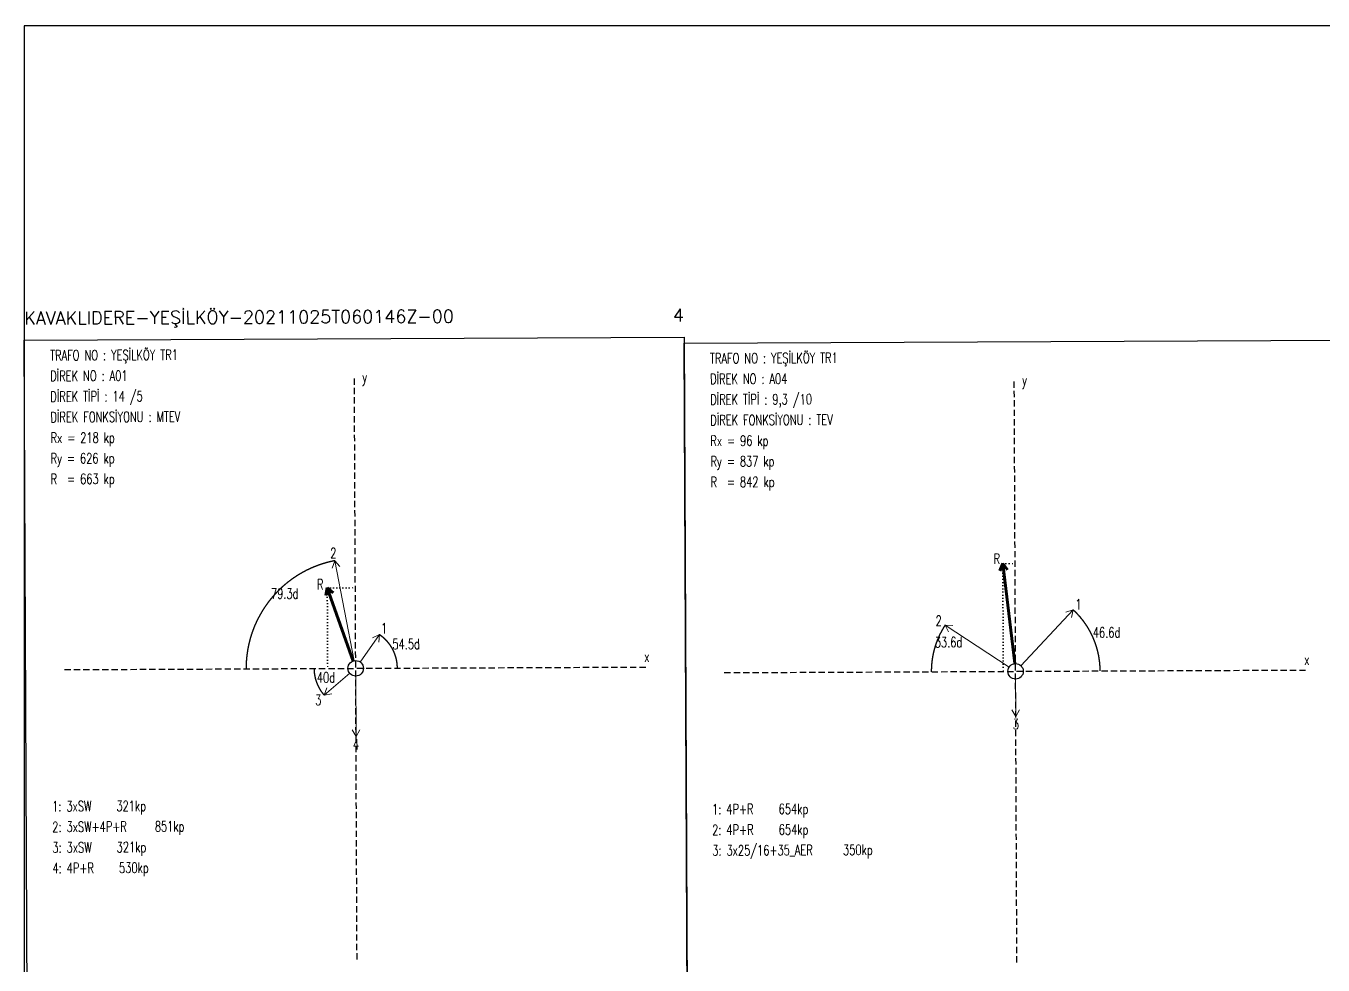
# Model space of a CAD drawing. Header units: millimetres. Extents: x 140 to 2450, y -142 to 155.
# Drawn here: x 980.1 to 1186.5, y 5 to 154.5 of the extents above; entities that cross this region are included whole.
import ezdxf
from ezdxf.enums import TextEntityAlignment as Align

# ---------------------------------------------------------------- set-up
doc = ezdxf.new("R2010")
doc.units = ezdxf.units.MM
doc.linetypes.add('ACAD_ISO07W100', pattern=[0.2, 0, -0.2])
doc.linetypes.add('DASHDOT', pattern=[0.75, 0.5, -0.25])
doc.styles.get("Standard").update_dxf_attribs({"font": 'RomanS'})

msp = doc.modelspace()

# ---------------------------------------------------------------- linework, layer by layer
at = {"linetype": 'DASHDOT', "ltscale": 2}
for p, q in [((1032.75, 5.904), (1032.328, 98.598)), ((1137.752, 5.426), (1137.33, 98.12)), ((986.192, 52.04), (1078.886, 52.462)), ((1091.195, 51.562), (1183.888, 51.984))]:
    msp.add_line(p, q, dxfattribs=at)
at = {"lineweight": 15}
for p, q in [((1029.213, 69.378), (1028.812, 68.215)), ((1032.304, 53.459), (1029.213, 69.378)), ((1029.213, 69.378), (1030.02, 68.449)), ((1138.383, 52.671), (1146.713, 61.559)), ((1146.713, 61.559), (1145.535, 61.202)), ((1146.713, 61.559), (1146.433, 60.361)), ((1136.513, 52.449), (1126.333, 59.138)), ((1126.333, 59.138), (1127.561, 59.067)), ((1126.333, 59.138), (1126.885, 58.039)), ((1033.25, 53.256), (1036.341, 57.625)), ((1036.341, 57.625), (1035.223, 57.111)), ((1036.341, 57.625), (1036.228, 56.4)), ((1031.6, 51.456), (1027.514, 47.998)), ((1032.545, 51.021), (1032.589, 41.388)), ((1137.547, 50.543), (1137.574, 44.596)), ((1027.514, 47.998), (1027.93, 49.156)), ((1027.514, 47.998), (1028.725, 48.217)), ((1137.574, 44.596), (1136.954, 45.658)), ((1137.574, 44.596), (1138.184, 45.664)), ((1032.589, 41.388), (1031.968, 42.45)), ((1032.589, 41.388), (1033.199, 42.456))]:
    msp.add_line(p, q, dxfattribs=at)
at = {"lineweight": 70}
for p, q in [((1135.505, 68.92), (1135.019, 67.789)), ((1137.396, 52.995), (1135.505, 68.92)), ((1135.505, 68.92), (1136.241, 67.934)), ((1028.013, 65.072), (1027.788, 63.863)), ((1032.13, 53.411), (1028.013, 65.072)), ((1028.013, 65.072), (1028.948, 64.272))]:
    msp.add_line(p, q, dxfattribs=at)
at = {"linetype": 'ACAD_ISO07W100', "ltscale": 2}
for p, q in [((1135.505, 68.92), (1137.463, 68.929)), ((1135.505, 68.92), (1135.583, 51.764)), ((1028.013, 65.072), (1032.481, 65.093)), ((1028.013, 65.072), (1028.072, 52.231))]:
    msp.add_line(p, q, dxfattribs=at)
msp.add_lwpolyline([(979.801, 154.511), (979.801, -142.489), (1189.801, -142.489), (1189.801, 154.511), (979.801, 154.511)])
at = {"flags": 128}
for points in [[(980.279, -0.487), (979.801, 104.511), (1084.799, 104.989), (1085.277, -0.009), (980.279, -0.487)], [(1085.281, -0.965), (1084.803, 104.033), (1189.801, 104.511), (1190.279, -0.487), (1085.281, -0.965)]]:
    msp.add_lwpolyline(points, close=True, dxfattribs=at)
at = {"color": 1, "flags": 128}
for points in [[(1029.213, 69.378), (1029.213, 69.378), (1029.183, 69.372), (1029.153, 69.366), (1029.123, 69.36), (1029.094, 69.354), (1029.064, 69.348), (1029.034, 69.342), (1029.004, 69.336), (1028.974, 69.33), (1028.944, 69.324), (1028.915, 69.317), (1028.885, 69.311), (1028.855, 69.304), (1028.825, 69.298), (1028.796, 69.291), (1028.766, 69.285), (1028.736, 69.278), (1028.706, 69.272), (1028.677, 69.265), (1028.647, 69.258), (1028.617, 69.251), (1028.588, 69.244), (1028.558, 69.238), (1028.528, 69.231), (1028.499, 69.224), (1028.469, 69.216), (1028.44, 69.209), (1028.41, 69.202), (1028.38, 69.195), (1028.351, 69.188), (1028.321, 69.18), (1028.292, 69.173), (1028.262, 69.165), (1028.233, 69.158), (1028.203, 69.15), (1028.174, 69.143), (1028.144, 69.135), (1028.115, 69.128), (1028.085, 69.12), (1028.056, 69.112), (1028.026, 69.104), (1027.997, 69.096), (1027.968, 69.088), (1027.938, 69.08), (1027.909, 69.072), (1027.88, 69.064), (1027.85, 69.056), (1027.821, 69.048), (1027.792, 69.039), (1027.762, 69.031), (1027.733, 69.023), (1027.704, 69.014), (1027.675, 69.006), (1027.645, 68.997), (1027.616, 68.989), (1027.587, 68.98), (1027.558, 68.972), (1027.528, 68.963), (1027.499, 68.954), (1027.47, 68.945), (1027.441, 68.936), (1027.412, 68.927), (1027.383, 68.918), (1027.354, 68.909), (1027.325, 68.9), (1027.296, 68.891), (1027.267, 68.882), (1027.238, 68.873), (1027.209, 68.864), (1027.18, 68.854), (1027.151, 68.845), (1027.122, 68.835), (1027.093, 68.826), (1027.064, 68.816), (1027.035, 68.807), (1027.006, 68.797), (1026.977, 68.788), (1026.948, 68.778), (1026.919, 68.768), (1026.891, 68.758), (1026.862, 68.748), (1026.833, 68.738), (1026.804, 68.728), (1026.776, 68.718), (1026.747, 68.708), (1026.718, 68.698), (1026.689, 68.688), (1026.661, 68.678), (1026.632, 68.667), (1026.603, 68.657), (1026.575, 68.647), (1026.546, 68.636), (1026.518, 68.626), (1026.489, 68.615), (1026.46, 68.605), (1026.432, 68.594), (1026.403, 68.583), (1026.375, 68.573), (1026.346, 68.562), (1026.318, 68.551), (1026.29, 68.54), (1026.261, 68.529), (1026.233, 68.518), (1026.204, 68.507), (1026.176, 68.496), (1026.148, 68.485), (1026.119, 68.474), (1026.091, 68.463), (1026.063, 68.451), (1026.034, 68.44), (1026.006, 68.429), (1025.978, 68.417), (1025.95, 68.406), (1025.922, 68.394), (1025.893, 68.383), (1025.865, 68.371), (1025.837, 68.359), (1025.809, 68.348), (1025.781, 68.336), (1025.753, 68.324), (1025.725, 68.312), (1025.697, 68.3), (1025.669, 68.288), (1025.641, 68.276), (1025.613, 68.264), (1025.585, 68.252), (1025.557, 68.24), (1025.529, 68.228), (1025.501, 68.215), (1025.473, 68.203), (1025.446, 68.191), (1025.418, 68.178), (1025.39, 68.166), (1025.362, 68.153), (1025.335, 68.141), (1025.307, 68.128), (1025.279, 68.116), (1025.251, 68.103), (1025.224, 68.09), (1025.196, 68.077), (1025.169, 68.064), (1025.141, 68.052), (1025.113, 68.039), (1025.086, 68.026), (1025.058, 68.013), (1025.031, 68), (1025.003, 67.986), (1024.976, 67.973), (1024.948, 67.96), (1024.921, 67.947), (1024.894, 67.933), (1024.866, 67.92), (1024.839, 67.907), (1024.812, 67.893), (1024.784, 67.88), (1024.757, 67.866), (1024.73, 67.853), (1024.703, 67.839), (1024.675, 67.825), (1024.648, 67.811), (1024.621, 67.798), (1024.594, 67.784), (1024.567, 67.77), (1024.54, 67.756), (1024.513, 67.742), (1024.486, 67.728), (1024.459, 67.714), (1024.432, 67.7), (1024.405, 67.686), (1024.378, 67.671), (1024.351, 67.657), (1024.324, 67.643), (1024.297, 67.628), (1024.27, 67.614), (1024.244, 67.6), (1024.217, 67.585), (1024.19, 67.57), (1024.163, 67.556), (1024.137, 67.541), (1024.11, 67.527), (1024.083, 67.512), (1024.057, 67.497), (1024.03, 67.482), (1024.004, 67.467), (1023.977, 67.452), (1023.951, 67.437), (1023.924, 67.422), (1023.898, 67.407), (1023.871, 67.392), (1023.845, 67.377), (1023.818, 67.362), (1023.792, 67.347), (1023.766, 67.331), (1023.739, 67.316), (1023.713, 67.301), (1023.687, 67.285), (1023.661, 67.27), (1023.634, 67.254), (1023.608, 67.239), (1023.582, 67.223), (1023.556, 67.207), (1023.53, 67.192), (1023.504, 67.176), (1023.478, 67.16), (1023.452, 67.144), (1023.426, 67.128), (1023.4, 67.113), (1023.374, 67.097), (1023.348, 67.081), (1023.322, 67.064), (1023.296, 67.048), (1023.271, 67.032), (1023.245, 67.016), (1023.219, 67), (1023.193, 66.983), (1023.168, 66.967), (1023.142, 66.951), (1023.116, 66.934), (1023.091, 66.918), (1023.065, 66.901), (1023.039, 66.885), (1023.014, 66.868), (1022.988, 66.852), (1022.963, 66.835), (1022.938, 66.818), (1022.912, 66.801), (1022.887, 66.785), (1022.861, 66.768), (1022.836, 66.751), (1022.811, 66.734), (1022.786, 66.717), (1022.76, 66.7), (1022.735, 66.683), (1022.71, 66.666), (1022.685, 66.648), (1022.66, 66.631), (1022.635, 66.614), (1022.61, 66.597), (1022.585, 66.579), (1022.56, 66.562), (1022.535, 66.544), (1022.51, 66.527), (1022.485, 66.509), (1022.46, 66.492), (1022.435, 66.474), (1022.41, 66.457), (1022.385, 66.439), (1022.361, 66.421), (1022.336, 66.403), (1022.311, 66.385), (1022.287, 66.368), (1022.262, 66.35), (1022.237, 66.332), (1022.213, 66.314), (1022.188, 66.296), (1022.164, 66.278), (1022.139, 66.259), (1022.115, 66.241), (1022.091, 66.223), (1022.066, 66.205), (1022.042, 66.187), (1022.018, 66.168), (1021.993, 66.15), (1021.969, 66.131), (1021.945, 66.113), (1021.921, 66.094), (1021.896, 66.076), (1021.872, 66.057), (1021.848, 66.039), (1021.824, 66.02), (1021.8, 66.001), (1021.776, 65.982), (1021.752, 65.964), (1021.728, 65.945), (1021.704, 65.926), (1021.681, 65.907), (1021.657, 65.888), (1021.633, 65.869), (1021.609, 65.85), (1021.586, 65.831), (1021.562, 65.812), (1021.538, 65.793), (1021.515, 65.773), (1021.491, 65.754), (1021.467, 65.735), (1021.444, 65.715), (1021.42, 65.696), (1021.397, 65.677), (1021.374, 65.657), (1021.35, 65.638), (1021.327, 65.618), (1021.304, 65.598), (1021.28, 65.579), (1021.257, 65.559), (1021.234, 65.539), (1021.211, 65.52), (1021.188, 65.5), (1021.164, 65.48), (1021.141, 65.46), (1021.118, 65.44), (1021.095, 65.42), (1021.072, 65.4), (1021.049, 65.38), (1021.027, 65.36), (1021.004, 65.34), (1020.981, 65.32), (1020.958, 65.3), (1020.935, 65.28), (1020.913, 65.259), (1020.89, 65.239), (1020.867, 65.219), (1020.845, 65.198), (1020.822, 65.178), (1020.799, 65.157), (1020.777, 65.137), (1020.755, 65.116), (1020.732, 65.096), (1020.71, 65.075), (1020.687, 65.054), (1020.665, 65.034), (1020.643, 65.013), (1020.62, 64.992), (1020.598, 64.971), (1020.576, 64.95), (1020.554, 64.93), (1020.532, 64.909), (1020.51, 64.888), (1020.488, 64.867), (1020.466, 64.846), (1020.444, 64.824), (1020.422, 64.803), (1020.4, 64.782), (1020.378, 64.761), (1020.356, 64.74), (1020.334, 64.718), (1020.313, 64.697), (1020.291, 64.676), (1020.269, 64.654), (1020.248, 64.633), (1020.226, 64.611), (1020.205, 64.59), (1020.183, 64.568), (1020.162, 64.547), (1020.14, 64.525), (1020.119, 64.504), (1020.097, 64.482), (1020.076, 64.46), (1020.055, 64.438), (1020.033, 64.417), (1020.012, 64.395), (1019.991, 64.373), (1019.97, 64.351), (1019.949, 64.329), (1019.928, 64.307), (1019.907, 64.285), (1019.886, 64.263), (1019.865, 64.241), (1019.844, 64.219), (1019.823, 64.196), (1019.802, 64.174), (1019.781, 64.152), (1019.761, 64.13), (1019.74, 64.107), (1019.719, 64.085), (1019.699, 64.063), (1019.678, 64.04), (1019.658, 64.018), (1019.637, 63.995), (1019.617, 63.973), (1019.596, 63.95), (1019.576, 63.928), (1019.555, 63.905), (1019.535, 63.882), (1019.515, 63.859), (1019.495, 63.837), (1019.474, 63.814), (1019.454, 63.791), (1019.434, 63.768), (1019.414, 63.745), (1019.394, 63.722), (1019.374, 63.7), (1019.354, 63.677), (1019.334, 63.653), (1019.314, 63.63), (1019.294, 63.607), (1019.274, 63.584), (1019.255, 63.561), (1019.235, 63.538), (1019.215, 63.515), (1019.196, 63.491), (1019.176, 63.468), (1019.157, 63.445), (1019.137, 63.421), (1019.118, 63.398), (1019.098, 63.374), (1019.079, 63.351), (1019.059, 63.327), (1019.04, 63.304), (1019.021, 63.28), (1019.002, 63.257), (1018.982, 63.233), (1018.963, 63.209), (1018.944, 63.186), (1018.925, 63.162), (1018.906, 63.138), (1018.887, 63.114), (1018.868, 63.091), (1018.849, 63.067), (1018.83, 63.043), (1018.812, 63.019), (1018.793, 62.995), (1018.774, 62.971), (1018.755, 62.947), (1018.737, 62.923), (1018.718, 62.899), (1018.7, 62.874), (1018.681, 62.85), (1018.663, 62.826), (1018.644, 62.802), (1018.626, 62.778), (1018.607, 62.753), (1018.589, 62.729), (1018.571, 62.705), (1018.553, 62.68), (1018.534, 62.656), (1018.516, 62.631), (1018.498, 62.607), (1018.48, 62.582), (1018.462, 62.558), (1018.444, 62.533), (1018.426, 62.509), (1018.408, 62.484), (1018.39, 62.459), (1018.373, 62.434), (1018.355, 62.41), (1018.337, 62.385), (1018.32, 62.36), (1018.302, 62.335), (1018.284, 62.31), (1018.267, 62.286), (1018.249, 62.261), (1018.232, 62.236), (1018.214, 62.211), (1018.197, 62.186), (1018.18, 62.161), (1018.163, 62.136), (1018.145, 62.11), (1018.128, 62.085), (1018.111, 62.06), (1018.094, 62.035), (1018.077, 62.01), (1018.06, 61.984), (1018.043, 61.959), (1018.026, 61.934), (1018.009, 61.909), (1017.992, 61.883), (1017.975, 61.858), (1017.959, 61.832), (1017.942, 61.807), (1017.925, 61.781), (1017.909, 61.756), (1017.892, 61.73), (1017.876, 61.705), (1017.859, 61.679), (1017.843, 61.653), (1017.826, 61.628), (1017.81, 61.602), (1017.794, 61.576), (1017.777, 61.551), (1017.761, 61.525), (1017.745, 61.499), (1017.729, 61.473), (1017.713, 61.447), (1017.697, 61.421), (1017.681, 61.396), (1017.665, 61.37), (1017.649, 61.344), (1017.633, 61.318), (1017.617, 61.292), (1017.602, 61.266), (1017.586, 61.239), (1017.57, 61.213), (1017.555, 61.187), (1017.539, 61.161), (1017.524, 61.135), (1017.508, 61.109), (1017.493, 61.082), (1017.477, 61.056), (1017.462, 61.03), (1017.447, 61.003), (1017.431, 60.977), (1017.416, 60.951), (1017.401, 60.924), (1017.386, 60.898), (1017.371, 60.871), (1017.356, 60.845), (1017.341, 60.818), (1017.326, 60.792), (1017.311, 60.765), (1017.296, 60.739), (1017.281, 60.712), (1017.267, 60.685), (1017.252, 60.659), (1017.237, 60.632), (1017.223, 60.605), (1017.208, 60.579), (1017.194, 60.552), (1017.179, 60.525), (1017.165, 60.498), (1017.15, 60.471), (1017.136, 60.445), (1017.122, 60.418), (1017.108, 60.391), (1017.093, 60.364), (1017.079, 60.337), (1017.065, 60.31), (1017.051, 60.283), (1017.037, 60.256), (1017.023, 60.229), (1017.009, 60.202), (1016.995, 60.175), (1016.982, 60.147), (1016.968, 60.12), (1016.954, 60.093), (1016.94, 60.066), (1016.927, 60.039), (1016.913, 60.011), (1016.9, 59.984), (1016.886, 59.957), (1016.873, 59.929), (1016.859, 59.902), (1016.846, 59.875), (1016.833, 59.847), (1016.82, 59.82), (1016.806, 59.792), (1016.793, 59.765), (1016.78, 59.737), (1016.767, 59.71), (1016.754, 59.682), (1016.741, 59.655), (1016.728, 59.627), (1016.715, 59.6), (1016.703, 59.572), (1016.69, 59.544), (1016.677, 59.517), (1016.665, 59.489), (1016.652, 59.461), (1016.639, 59.433), (1016.627, 59.406), (1016.614, 59.378), (1016.602, 59.35), (1016.59, 59.322), (1016.577, 59.294), (1016.565, 59.267), (1016.553, 59.239), (1016.541, 59.211), (1016.529, 59.183), (1016.516, 59.155), (1016.504, 59.127), (1016.492, 59.099), (1016.481, 59.071), (1016.469, 59.043), (1016.457, 59.015), (1016.445, 58.987), (1016.433, 58.959), (1016.422, 58.931), (1016.41, 58.902), (1016.398, 58.874), (1016.387, 58.846), (1016.375, 58.818), (1016.364, 58.79), (1016.353, 58.761), (1016.341, 58.733), (1016.33, 58.705), (1016.319, 58.677), (1016.308, 58.648), (1016.296, 58.62), (1016.285, 58.592), (1016.274, 58.563), (1016.263, 58.535), (1016.252, 58.506), (1016.241, 58.478), (1016.231, 58.449), (1016.22, 58.421), (1016.209, 58.392), (1016.198, 58.364), (1016.188, 58.335), (1016.177, 58.307), (1016.167, 58.278), (1016.156, 58.25), (1016.146, 58.221), (1016.135, 58.193), (1016.125, 58.164), (1016.115, 58.135), (1016.104, 58.107), (1016.094, 58.078), (1016.084, 58.049), (1016.074, 58.02), (1016.064, 57.992), (1016.054, 57.963), (1016.044, 57.934), (1016.034, 57.905), (1016.024, 57.877), (1016.014, 57.848), (1016.005, 57.819), (1015.995, 57.79), (1015.985, 57.761), (1015.976, 57.732), (1015.966, 57.703), (1015.957, 57.674), (1015.947, 57.645), (1015.938, 57.616), (1015.929, 57.587), (1015.919, 57.558), (1015.91, 57.529), (1015.901, 57.5), (1015.892, 57.471), (1015.883, 57.442), (1015.874, 57.413), (1015.865, 57.384), (1015.856, 57.355), (1015.847, 57.326), (1015.838, 57.297), (1015.829, 57.268), (1015.82, 57.238), (1015.812, 57.209), (1015.803, 57.18), (1015.795, 57.151), (1015.786, 57.122), (1015.778, 57.092), (1015.769, 57.063), (1015.761, 57.034), (1015.752, 57.004), (1015.744, 56.975), (1015.736, 56.946), (1015.728, 56.917), (1015.72, 56.887), (1015.712, 56.858), (1015.704, 56.828), (1015.696, 56.799), (1015.688, 56.77), (1015.68, 56.74), (1015.672, 56.711), (1015.664, 56.681), (1015.657, 56.652), (1015.649, 56.622), (1015.641, 56.593), (1015.634, 56.563), (1015.626, 56.534), (1015.619, 56.504), (1015.611, 56.475), (1015.604, 56.445), (1015.597, 56.416), (1015.59, 56.386), (1015.582, 56.357), (1015.575, 56.327), (1015.568, 56.297), (1015.561, 56.268), (1015.554, 56.238), (1015.547, 56.208), (1015.54, 56.179), (1015.533, 56.149), (1015.527, 56.119), (1015.52, 56.09), (1015.513, 56.06), (1015.507, 56.03), (1015.5, 56.001), (1015.494, 55.971), (1015.487, 55.941), (1015.481, 55.911), (1015.474, 55.882), (1015.468, 55.852), (1015.462, 55.822), (1015.456, 55.792), (1015.449, 55.762), (1015.443, 55.732), (1015.437, 55.703), (1015.431, 55.673), (1015.425, 55.643), (1015.419, 55.613), (1015.414, 55.583), (1015.408, 55.553), (1015.402, 55.523), (1015.396, 55.493), (1015.391, 55.464), (1015.385, 55.434), (1015.38, 55.404), (1015.374, 55.374), (1015.369, 55.344), (1015.363, 55.314), (1015.358, 55.284), (1015.353, 55.254), (1015.348, 55.224), (1015.342, 55.194), (1015.337, 55.164), (1015.332, 55.134), (1015.327, 55.104), (1015.322, 55.074), (1015.317, 55.044), (1015.312, 55.014), (1015.308, 54.983), (1015.303, 54.953), (1015.298, 54.923), (1015.294, 54.893), (1015.289, 54.863), (1015.284, 54.833), (1015.28, 54.803), (1015.276, 54.773), (1015.271, 54.743), (1015.267, 54.712), (1015.263, 54.682), (1015.258, 54.652), (1015.254, 54.622), (1015.25, 54.592), (1015.246, 54.562), (1015.242, 54.531), (1015.238, 54.501), (1015.234, 54.471), (1015.23, 54.441), (1015.227, 54.411), (1015.223, 54.38), (1015.219, 54.35), (1015.216, 54.32), (1015.212, 54.29), (1015.208, 54.259), (1015.205, 54.229), (1015.201, 54.199), (1015.198, 54.169), (1015.195, 54.138), (1015.192, 54.108), (1015.188, 54.078), (1015.185, 54.048), (1015.182, 54.017), (1015.179, 53.987), (1015.176, 53.957), (1015.173, 53.926), (1015.17, 53.896), (1015.167, 53.866), (1015.164, 53.835), (1015.162, 53.805), (1015.159, 53.775), (1015.156, 53.744), (1015.154, 53.714), (1015.151, 53.684), (1015.149, 53.653), (1015.146, 53.623), (1015.144, 53.593), (1015.142, 53.562), (1015.139, 53.532), (1015.137, 53.502), (1015.135, 53.471), (1015.133, 53.441), (1015.131, 53.41), (1015.129, 53.38), (1015.127, 53.35), (1015.125, 53.319), (1015.123, 53.289), (1015.122, 53.259), (1015.12, 53.228), (1015.118, 53.198), (1015.116, 53.167), (1015.115, 53.137), (1015.113, 53.106), (1015.112, 53.076), (1015.111, 53.046), (1015.109, 53.015), (1015.108, 52.985), (1015.107, 52.954), (1015.105, 52.924), (1015.104, 52.894), (1015.103, 52.863), (1015.102, 52.833), (1015.101, 52.802), (1015.1, 52.772), (1015.099, 52.741), (1015.098, 52.711), (1015.098, 52.68), (1015.097, 52.65), (1015.096, 52.62), (1015.096, 52.589), (1015.095, 52.559), (1015.095, 52.528), (1015.094, 52.498), (1015.094, 52.467), (1015.093, 52.437), (1015.093, 52.406), (1015.093, 52.376), (1015.093, 52.346), (1015.093, 52.315), (1015.092, 52.285), (1015.092, 52.254), (1015.092, 52.224), (1015.093, 52.193), (1015.093, 52.172)], [(1146.713, 61.559), (1146.713, 61.559), (1146.73, 61.543), (1146.747, 61.527), (1146.764, 61.511), (1146.781, 61.495), (1146.798, 61.479), (1146.815, 61.463), (1146.832, 61.446), (1146.848, 61.43), (1146.865, 61.414), (1146.882, 61.398), (1146.899, 61.381), (1146.916, 61.365), (1146.932, 61.348), (1146.949, 61.332), (1146.966, 61.316), (1146.982, 61.299), (1146.999, 61.283), (1147.016, 61.266), (1147.032, 61.25), (1147.049, 61.233), (1147.065, 61.216), (1147.082, 61.2), (1147.098, 61.183), (1147.114, 61.166), (1147.131, 61.15), (1147.147, 61.133), (1147.163, 61.116), (1147.18, 61.099), (1147.196, 61.083), (1147.212, 61.066), (1147.228, 61.049), (1147.245, 61.032), (1147.261, 61.015), (1147.277, 60.998), (1147.293, 60.981), (1147.309, 60.964), (1147.325, 60.947), (1147.341, 60.93), (1147.357, 60.913), (1147.373, 60.895), (1147.389, 60.878), (1147.405, 60.861), (1147.421, 60.844), (1147.436, 60.827), (1147.452, 60.809), (1147.468, 60.792), (1147.484, 60.775), (1147.499, 60.757), (1147.515, 60.74), (1147.531, 60.722), (1147.546, 60.705), (1147.562, 60.688), (1147.577, 60.67), (1147.593, 60.653), (1147.608, 60.635), (1147.624, 60.617), (1147.639, 60.6), (1147.655, 60.582), (1147.67, 60.564), (1147.685, 60.547), (1147.701, 60.529), (1147.716, 60.511), (1147.731, 60.494), (1147.746, 60.476), (1147.762, 60.458), (1147.777, 60.44), (1147.792, 60.422), (1147.807, 60.404), (1147.822, 60.386), (1147.837, 60.368), (1147.852, 60.35), (1147.867, 60.332), (1147.882, 60.314), (1147.897, 60.296), (1147.912, 60.278), (1147.926, 60.26), (1147.941, 60.242), (1147.956, 60.224), (1147.971, 60.206), (1147.985, 60.187), (1148, 60.169), (1148.015, 60.151), (1148.029, 60.133), (1148.044, 60.114), (1148.058, 60.096), (1148.073, 60.078), (1148.087, 60.059), (1148.102, 60.041), (1148.116, 60.022), (1148.131, 60.004), (1148.145, 59.985), (1148.159, 59.967), (1148.174, 59.948), (1148.188, 59.93), (1148.202, 59.911), (1148.216, 59.893), (1148.23, 59.874), (1148.245, 59.855), (1148.259, 59.837), (1148.273, 59.818), (1148.287, 59.799), (1148.301, 59.78), (1148.315, 59.762), (1148.329, 59.743), (1148.342, 59.724), (1148.356, 59.705), (1148.37, 59.686), (1148.384, 59.667), (1148.398, 59.648), (1148.411, 59.629), (1148.425, 59.61), (1148.439, 59.591), (1148.452, 59.572), (1148.466, 59.553), (1148.48, 59.534), (1148.493, 59.515), (1148.507, 59.496), (1148.52, 59.477), (1148.533, 59.458), (1148.547, 59.438), (1148.56, 59.419), (1148.574, 59.4), (1148.587, 59.381), (1148.6, 59.361), (1148.613, 59.342), (1148.627, 59.323), (1148.64, 59.303), (1148.653, 59.284), (1148.666, 59.265), (1148.679, 59.245), (1148.692, 59.226), (1148.705, 59.206), (1148.718, 59.187), (1148.731, 59.167), (1148.744, 59.148), (1148.757, 59.128), (1148.769, 59.109), (1148.782, 59.089), (1148.795, 59.069), (1148.808, 59.05), (1148.82, 59.03), (1148.833, 59.01), (1148.846, 58.991), (1148.858, 58.971), (1148.871, 58.951), (1148.883, 58.931), (1148.896, 58.911), (1148.908, 58.892), (1148.921, 58.872), (1148.933, 58.852), (1148.945, 58.832), (1148.958, 58.812), (1148.97, 58.792), (1148.982, 58.772), (1148.994, 58.752), (1149.006, 58.732), (1149.019, 58.712), (1149.031, 58.692), (1149.043, 58.672), (1149.055, 58.652), (1149.067, 58.632), (1149.079, 58.612), (1149.091, 58.592), (1149.103, 58.571), (1149.114, 58.551), (1149.126, 58.531), (1149.138, 58.511), (1149.15, 58.491), (1149.161, 58.47), (1149.173, 58.45), (1149.185, 58.43), (1149.196, 58.409), (1149.208, 58.389), (1149.219, 58.369), (1149.231, 58.348), (1149.242, 58.328), (1149.254, 58.307), (1149.265, 58.287), (1149.277, 58.266), (1149.288, 58.246), (1149.299, 58.225), (1149.31, 58.205), (1149.322, 58.184), (1149.333, 58.164), (1149.344, 58.143), (1149.355, 58.123), (1149.366, 58.102), (1149.377, 58.081), (1149.388, 58.061), (1149.399, 58.04), (1149.41, 58.019), (1149.421, 57.999), (1149.432, 57.978), (1149.442, 57.957), (1149.453, 57.936), (1149.464, 57.915), (1149.475, 57.895), (1149.485, 57.874), (1149.496, 57.853), (1149.507, 57.832), (1149.517, 57.811), (1149.528, 57.79), (1149.538, 57.769), (1149.549, 57.748), (1149.559, 57.727), (1149.569, 57.706), (1149.58, 57.685), (1149.59, 57.664), (1149.6, 57.643), (1149.61, 57.622), (1149.621, 57.601), (1149.631, 57.58), (1149.641, 57.559), (1149.651, 57.538), (1149.661, 57.517), (1149.671, 57.496), (1149.681, 57.474), (1149.691, 57.453), (1149.701, 57.432), (1149.711, 57.411), (1149.721, 57.39), (1149.73, 57.368), (1149.74, 57.347), (1149.75, 57.326), (1149.759, 57.304), (1149.769, 57.283), (1149.779, 57.262), (1149.788, 57.24), (1149.798, 57.219), (1149.807, 57.198), (1149.817, 57.176), (1149.826, 57.155), (1149.836, 57.133), (1149.845, 57.112), (1149.854, 57.09), (1149.863, 57.069), (1149.873, 57.047), (1149.882, 57.026), (1149.891, 57.004), (1149.9, 56.983), (1149.909, 56.961), (1149.918, 56.939), (1149.927, 56.918), (1149.936, 56.896), (1149.945, 56.875), (1149.954, 56.853), (1149.963, 56.831), (1149.972, 56.81), (1149.98, 56.788), (1149.989, 56.766), (1149.998, 56.744), (1150.006, 56.723), (1150.015, 56.701), (1150.024, 56.679), (1150.032, 56.657), (1150.041, 56.636), (1150.049, 56.614), (1150.058, 56.592), (1150.066, 56.57), (1150.074, 56.548), (1150.083, 56.526), (1150.091, 56.504), (1150.099, 56.482), (1150.107, 56.461), (1150.116, 56.439), (1150.124, 56.417), (1150.132, 56.395), (1150.14, 56.373), (1150.148, 56.351), (1150.156, 56.329), (1150.164, 56.307), (1150.172, 56.285), (1150.179, 56.263), (1150.187, 56.241), (1150.195, 56.218), (1150.203, 56.196), (1150.211, 56.174), (1150.218, 56.152), (1150.226, 56.13), (1150.233, 56.108), (1150.241, 56.086), (1150.248, 56.064), (1150.256, 56.041), (1150.263, 56.019), (1150.271, 55.997), (1150.278, 55.975), (1150.285, 55.952), (1150.293, 55.93), (1150.3, 55.908), (1150.307, 55.886), (1150.314, 55.863), (1150.321, 55.841), (1150.328, 55.819), (1150.335, 55.796), (1150.343, 55.774), (1150.349, 55.752), (1150.356, 55.729), (1150.363, 55.707), (1150.37, 55.685), (1150.377, 55.662), (1150.384, 55.64), (1150.39, 55.617), (1150.397, 55.595), (1150.404, 55.573), (1150.41, 55.55), (1150.417, 55.528), (1150.423, 55.505), (1150.43, 55.483), (1150.436, 55.46), (1150.443, 55.438), (1150.449, 55.415), (1150.456, 55.393), (1150.462, 55.37), (1150.468, 55.348), (1150.474, 55.325), (1150.481, 55.302), (1150.487, 55.28), (1150.493, 55.257), (1150.499, 55.235), (1150.505, 55.212), (1150.511, 55.189), (1150.517, 55.167), (1150.523, 55.144), (1150.529, 55.121), (1150.534, 55.099), (1150.54, 55.076), (1150.546, 55.053), (1150.552, 55.031), (1150.557, 55.008), (1150.563, 54.985), (1150.568, 54.962), (1150.574, 54.94), (1150.58, 54.917), (1150.585, 54.894), (1150.59, 54.871), (1150.596, 54.849), (1150.601, 54.826), (1150.606, 54.803), (1150.612, 54.78), (1150.617, 54.757), (1150.622, 54.735), (1150.627, 54.712), (1150.632, 54.689), (1150.637, 54.666), (1150.643, 54.643), (1150.647, 54.62), (1150.652, 54.597), (1150.657, 54.575), (1150.662, 54.552), (1150.667, 54.529), (1150.672, 54.506), (1150.677, 54.483), (1150.681, 54.46), (1150.686, 54.437), (1150.691, 54.414), (1150.695, 54.391), (1150.7, 54.368), (1150.704, 54.345), (1150.709, 54.322), (1150.713, 54.299), (1150.718, 54.276), (1150.722, 54.253), (1150.726, 54.23), (1150.73, 54.207), (1150.735, 54.184), (1150.739, 54.161), (1150.743, 54.138), (1150.747, 54.115), (1150.751, 54.092), (1150.755, 54.069), (1150.759, 54.046), (1150.763, 54.023), (1150.767, 54), (1150.771, 53.977), (1150.775, 53.954), (1150.779, 53.931), (1150.782, 53.907), (1150.786, 53.884), (1150.79, 53.861), (1150.793, 53.838), (1150.797, 53.815), (1150.8, 53.792), (1150.804, 53.769), (1150.807, 53.745), (1150.811, 53.722), (1150.814, 53.699), (1150.818, 53.676), (1150.821, 53.653), (1150.824, 53.63), (1150.827, 53.606), (1150.83, 53.583), (1150.834, 53.56), (1150.837, 53.537), (1150.84, 53.514), (1150.843, 53.49), (1150.846, 53.467), (1150.849, 53.444), (1150.852, 53.421), (1150.854, 53.398), (1150.857, 53.374), (1150.86, 53.351), (1150.863, 53.328), (1150.865, 53.305), (1150.868, 53.281), (1150.871, 53.258), (1150.873, 53.235), (1150.876, 53.211), (1150.878, 53.188), (1150.881, 53.165), (1150.883, 53.142), (1150.886, 53.118), (1150.888, 53.095), (1150.89, 53.072), (1150.892, 53.048), (1150.895, 53.025), (1150.897, 53.002), (1150.899, 52.979), (1150.901, 52.955), (1150.903, 52.932), (1150.905, 52.909), (1150.907, 52.885), (1150.909, 52.862), (1150.911, 52.839), (1150.913, 52.815), (1150.914, 52.792), (1150.916, 52.769), (1150.918, 52.745), (1150.92, 52.722), (1150.921, 52.699), (1150.923, 52.675), (1150.924, 52.652), (1150.926, 52.628), (1150.927, 52.605), (1150.929, 52.582), (1150.93, 52.558), (1150.932, 52.535), (1150.933, 52.512), (1150.934, 52.488), (1150.935, 52.465), (1150.937, 52.442), (1150.938, 52.418), (1150.939, 52.395), (1150.94, 52.371), (1150.941, 52.348), (1150.942, 52.325), (1150.943, 52.301), (1150.944, 52.278), (1150.945, 52.254), (1150.945, 52.231), (1150.946, 52.208), (1150.947, 52.184), (1150.948, 52.161), (1150.948, 52.137), (1150.949, 52.114), (1150.949, 52.091), (1150.95, 52.067), (1150.95, 52.044), (1150.951, 52.02), (1150.951, 51.997), (1150.952, 51.974), (1150.952, 51.95), (1150.952, 51.927), (1150.953, 51.903), (1150.953, 51.88), (1150.953, 51.857), (1150.953, 51.834)], [(1126.333, 59.138), (1126.333, 59.138), (1126.32, 59.119), (1126.307, 59.099), (1126.294, 59.08), (1126.281, 59.06), (1126.269, 59.04), (1126.256, 59.021), (1126.243, 59.001), (1126.231, 58.981), (1126.218, 58.961), (1126.206, 58.942), (1126.193, 58.922), (1126.181, 58.902), (1126.168, 58.882), (1126.156, 58.862), (1126.144, 58.842), (1126.131, 58.823), (1126.119, 58.803), (1126.107, 58.783), (1126.095, 58.763), (1126.082, 58.743), (1126.07, 58.723), (1126.058, 58.703), (1126.046, 58.683), (1126.034, 58.663), (1126.022, 58.642), (1126.01, 58.622), (1125.998, 58.602), (1125.986, 58.582), (1125.974, 58.562), (1125.962, 58.542), (1125.951, 58.521), (1125.939, 58.501), (1125.927, 58.481), (1125.916, 58.461), (1125.904, 58.44), (1125.892, 58.42), (1125.881, 58.4), (1125.869, 58.379), (1125.858, 58.359), (1125.846, 58.339), (1125.835, 58.318), (1125.823, 58.298), (1125.812, 58.277), (1125.801, 58.257), (1125.789, 58.236), (1125.778, 58.216), (1125.767, 58.195), (1125.756, 58.175), (1125.744, 58.154), (1125.733, 58.133), (1125.722, 58.113), (1125.711, 58.092), (1125.7, 58.072), (1125.689, 58.051), (1125.678, 58.03), (1125.667, 58.009), (1125.656, 57.989), (1125.646, 57.968), (1125.635, 57.947), (1125.624, 57.926), (1125.613, 57.906), (1125.603, 57.885), (1125.592, 57.864), (1125.581, 57.843), (1125.571, 57.822), (1125.56, 57.801), (1125.55, 57.78), (1125.539, 57.759), (1125.529, 57.738), (1125.519, 57.717), (1125.508, 57.696), (1125.498, 57.675), (1125.488, 57.654), (1125.477, 57.633), (1125.467, 57.612), (1125.457, 57.591), (1125.447, 57.57), (1125.437, 57.549), (1125.427, 57.528), (1125.417, 57.507), (1125.407, 57.486), (1125.397, 57.464), (1125.387, 57.443), (1125.377, 57.422), (1125.367, 57.401), (1125.357, 57.379), (1125.347, 57.358), (1125.338, 57.337), (1125.328, 57.316), (1125.318, 57.294), (1125.309, 57.273), (1125.299, 57.252), (1125.29, 57.23), (1125.28, 57.209), (1125.271, 57.187), (1125.261, 57.166), (1125.252, 57.145), (1125.242, 57.123), (1125.233, 57.102), (1125.224, 57.08), (1125.215, 57.059), (1125.205, 57.037), (1125.196, 57.016), (1125.187, 56.994), (1125.178, 56.972), (1125.169, 56.951), (1125.16, 56.929), (1125.151, 56.908), (1125.142, 56.886), (1125.133, 56.864), (1125.124, 56.843), (1125.115, 56.821), (1125.107, 56.799), (1125.098, 56.778), (1125.089, 56.756), (1125.081, 56.734), (1125.072, 56.712), (1125.063, 56.691), (1125.055, 56.669), (1125.046, 56.647), (1125.038, 56.625), (1125.029, 56.603), (1125.021, 56.582), (1125.012, 56.56), (1125.004, 56.538), (1124.996, 56.516), (1124.988, 56.494), (1124.979, 56.472), (1124.971, 56.45), (1124.963, 56.428), (1124.955, 56.406), (1124.947, 56.384), (1124.939, 56.362), (1124.931, 56.34), (1124.923, 56.318), (1124.915, 56.296), (1124.907, 56.274), (1124.899, 56.252), (1124.891, 56.23), (1124.884, 56.208), (1124.876, 56.186), (1124.868, 56.164), (1124.861, 56.142), (1124.853, 56.12), (1124.845, 56.097), (1124.838, 56.075), (1124.83, 56.053), (1124.823, 56.031), (1124.816, 56.009), (1124.808, 55.986), (1124.801, 55.964), (1124.794, 55.942), (1124.786, 55.92), (1124.779, 55.897), (1124.772, 55.875), (1124.765, 55.853), (1124.758, 55.831), (1124.751, 55.808), (1124.744, 55.786), (1124.737, 55.764), (1124.73, 55.741), (1124.723, 55.719), (1124.716, 55.696), (1124.709, 55.674), (1124.702, 55.652), (1124.696, 55.629), (1124.689, 55.607), (1124.682, 55.584), (1124.676, 55.562), (1124.669, 55.539), (1124.662, 55.517), (1124.656, 55.494), (1124.649, 55.472), (1124.643, 55.449), (1124.637, 55.427), (1124.63, 55.404), (1124.624, 55.382), (1124.618, 55.359), (1124.611, 55.337), (1124.605, 55.314), (1124.599, 55.292), (1124.593, 55.269), (1124.587, 55.246), (1124.581, 55.224), (1124.575, 55.201), (1124.569, 55.179), (1124.563, 55.156), (1124.557, 55.133), (1124.551, 55.111), (1124.545, 55.088), (1124.54, 55.065), (1124.534, 55.043), (1124.528, 55.02), (1124.523, 54.997), (1124.517, 54.974), (1124.511, 54.952), (1124.506, 54.929), (1124.5, 54.906), (1124.495, 54.883), (1124.489, 54.861), (1124.484, 54.838), (1124.479, 54.815), (1124.473, 54.792), (1124.468, 54.769), (1124.463, 54.747), (1124.458, 54.724), (1124.453, 54.701), (1124.448, 54.678), (1124.443, 54.655), (1124.438, 54.632), (1124.433, 54.609), (1124.428, 54.587), (1124.423, 54.564), (1124.418, 54.541), (1124.413, 54.518), (1124.408, 54.495), (1124.404, 54.472), (1124.399, 54.449), (1124.394, 54.426), (1124.39, 54.403), (1124.385, 54.38), (1124.381, 54.357), (1124.376, 54.334), (1124.372, 54.311), (1124.367, 54.288), (1124.363, 54.265), (1124.359, 54.242), (1124.354, 54.219), (1124.35, 54.196), (1124.346, 54.173), (1124.342, 54.15), (1124.337, 54.127), (1124.333, 54.104), (1124.329, 54.081), (1124.325, 54.058), (1124.321, 54.035), (1124.317, 54.012), (1124.314, 53.989), (1124.31, 53.966), (1124.306, 53.943), (1124.302, 53.92), (1124.298, 53.896), (1124.295, 53.873), (1124.291, 53.85), (1124.287, 53.827), (1124.284, 53.804), (1124.28, 53.781), (1124.277, 53.758), (1124.273, 53.734), (1124.27, 53.711), (1124.267, 53.688), (1124.263, 53.665), (1124.26, 53.642), (1124.257, 53.619), (1124.254, 53.595), (1124.25, 53.572), (1124.247, 53.549), (1124.244, 53.526), (1124.241, 53.503), (1124.238, 53.479), (1124.235, 53.456), (1124.232, 53.433), (1124.229, 53.41), (1124.227, 53.387), (1124.224, 53.363), (1124.221, 53.34), (1124.218, 53.317), (1124.216, 53.294), (1124.213, 53.27), (1124.21, 53.247), (1124.208, 53.224), (1124.205, 53.2), (1124.203, 53.177), (1124.201, 53.154), (1124.198, 53.131), (1124.196, 53.107), (1124.193, 53.084), (1124.191, 53.061), (1124.189, 53.037), (1124.187, 53.014), (1124.185, 52.991), (1124.183, 52.967), (1124.18, 52.944), (1124.178, 52.921), (1124.176, 52.898), (1124.175, 52.874), (1124.173, 52.851), (1124.171, 52.828), (1124.169, 52.804), (1124.167, 52.781), (1124.165, 52.758), (1124.164, 52.734), (1124.162, 52.711), (1124.16, 52.687), (1124.159, 52.664), (1124.157, 52.641), (1124.156, 52.617), (1124.154, 52.594), (1124.153, 52.571), (1124.152, 52.547), (1124.15, 52.524), (1124.149, 52.501), (1124.148, 52.477), (1124.147, 52.454), (1124.145, 52.43), (1124.144, 52.407), (1124.143, 52.384), (1124.142, 52.36), (1124.141, 52.337), (1124.14, 52.313), (1124.139, 52.29), (1124.138, 52.267), (1124.138, 52.243), (1124.137, 52.22), (1124.136, 52.197), (1124.135, 52.173), (1124.135, 52.15), (1124.134, 52.126), (1124.133, 52.103), (1124.133, 52.08), (1124.132, 52.056), (1124.132, 52.033), (1124.131, 52.009), (1124.131, 51.986), (1124.131, 51.963), (1124.13, 51.939), (1124.13, 51.916), (1124.13, 51.892), (1124.13, 51.869), (1124.129, 51.845), (1124.129, 51.822), (1124.129, 51.799), (1124.129, 51.775), (1124.129, 51.752), (1124.129, 51.728), (1124.129, 51.712)], [(1036.341, 57.625), (1036.341, 57.625), (1036.35, 57.619), (1036.36, 57.612), (1036.369, 57.605), (1036.378, 57.599), (1036.388, 57.592), (1036.397, 57.585), (1036.406, 57.578), (1036.416, 57.572), (1036.425, 57.565), (1036.434, 57.558), (1036.443, 57.551), (1036.453, 57.544), (1036.462, 57.538), (1036.471, 57.531), (1036.48, 57.524), (1036.49, 57.517), (1036.499, 57.51), (1036.508, 57.503), (1036.517, 57.496), (1036.526, 57.489), (1036.535, 57.482), (1036.544, 57.475), (1036.554, 57.468), (1036.563, 57.461), (1036.572, 57.454), (1036.581, 57.447), (1036.59, 57.44), (1036.599, 57.433), (1036.608, 57.426), (1036.617, 57.419), (1036.626, 57.412), (1036.635, 57.405), (1036.644, 57.397), (1036.653, 57.39), (1036.662, 57.383), (1036.671, 57.376), (1036.68, 57.369), (1036.689, 57.361), (1036.698, 57.354), (1036.707, 57.347), (1036.715, 57.34), (1036.724, 57.332), (1036.733, 57.325), (1036.742, 57.318), (1036.751, 57.31), (1036.76, 57.303), (1036.769, 57.296), (1036.777, 57.288), (1036.786, 57.281), (1036.795, 57.273), (1036.804, 57.266), (1036.812, 57.259), (1036.821, 57.251), (1036.83, 57.244), (1036.839, 57.236), (1036.847, 57.229), (1036.856, 57.221), (1036.865, 57.214), (1036.873, 57.206), (1036.882, 57.198), (1036.891, 57.191), (1036.899, 57.183), (1036.908, 57.176), (1036.916, 57.168), (1036.925, 57.16), (1036.933, 57.153), (1036.942, 57.145), (1036.951, 57.137), (1036.959, 57.13), (1036.968, 57.122), (1036.976, 57.114), (1036.985, 57.106), (1036.993, 57.099), (1037.001, 57.091), (1037.01, 57.083), (1037.018, 57.075), (1037.027, 57.067), (1037.035, 57.06), (1037.044, 57.052), (1037.052, 57.044), (1037.06, 57.036), (1037.069, 57.028), (1037.077, 57.02), (1037.085, 57.012), (1037.094, 57.004), (1037.102, 56.996), (1037.11, 56.988), (1037.118, 56.98), (1037.127, 56.972), (1037.135, 56.964), (1037.143, 56.956), (1037.151, 56.948), (1037.159, 56.94), (1037.168, 56.932), (1037.176, 56.924), (1037.184, 56.916), (1037.192, 56.908), (1037.2, 56.9), (1037.208, 56.892), (1037.216, 56.883), (1037.224, 56.875), (1037.233, 56.867), (1037.241, 56.859), (1037.249, 56.851), (1037.257, 56.842), (1037.265, 56.834), (1037.273, 56.826), (1037.281, 56.818), (1037.289, 56.809), (1037.297, 56.801), (1037.304, 56.793), (1037.312, 56.784), (1037.32, 56.776), (1037.328, 56.768), (1037.336, 56.759), (1037.344, 56.751), (1037.352, 56.743), (1037.36, 56.734), (1037.367, 56.726), (1037.375, 56.717), (1037.383, 56.709), (1037.391, 56.7), (1037.399, 56.692), (1037.406, 56.683), (1037.414, 56.675), (1037.422, 56.666), (1037.429, 56.658), (1037.437, 56.649), (1037.445, 56.641), (1037.452, 56.632), (1037.46, 56.624), (1037.468, 56.615), (1037.475, 56.606), (1037.483, 56.598), (1037.49, 56.589), (1037.498, 56.581), (1037.506, 56.572), (1037.513, 56.563), (1037.521, 56.555), (1037.528, 56.546), (1037.536, 56.537), (1037.543, 56.528), (1037.551, 56.52), (1037.558, 56.511), (1037.565, 56.502), (1037.573, 56.493), (1037.58, 56.485), (1037.588, 56.476), (1037.595, 56.467), (1037.602, 56.458), (1037.61, 56.449), (1037.617, 56.44), (1037.624, 56.432), (1037.632, 56.423), (1037.639, 56.414), (1037.646, 56.405), (1037.653, 56.396), (1037.661, 56.387), (1037.668, 56.378), (1037.675, 56.369), (1037.682, 56.36), (1037.689, 56.351), (1037.696, 56.342), (1037.704, 56.333), (1037.711, 56.324), (1037.718, 56.315), (1037.725, 56.306), (1037.732, 56.297), (1037.739, 56.288), (1037.746, 56.279), (1037.753, 56.27), (1037.76, 56.261), (1037.767, 56.252), (1037.774, 56.242), (1037.781, 56.233), (1037.788, 56.224), (1037.795, 56.215), (1037.802, 56.206), (1037.809, 56.197), (1037.816, 56.187), (1037.822, 56.178), (1037.829, 56.169), (1037.836, 56.16), (1037.843, 56.15), (1037.85, 56.141), (1037.857, 56.132), (1037.863, 56.123), (1037.87, 56.113), (1037.877, 56.104), (1037.883, 56.095), (1037.89, 56.085), (1037.897, 56.076), (1037.904, 56.067), (1037.91, 56.057), (1037.917, 56.048), (1037.923, 56.038), (1037.93, 56.029), (1037.937, 56.02), (1037.943, 56.01), (1037.95, 56.001), (1037.956, 55.991), (1037.963, 55.982), (1037.969, 55.972), (1037.976, 55.963), (1037.982, 55.953), (1037.989, 55.944), (1037.995, 55.934), (1038.002, 55.925), (1038.008, 55.915), (1038.014, 55.906), (1038.021, 55.896), (1038.027, 55.887), (1038.033, 55.877), (1038.04, 55.867), (1038.046, 55.858), (1038.052, 55.848), (1038.059, 55.839), (1038.065, 55.829), (1038.071, 55.819), (1038.077, 55.81), (1038.084, 55.8), (1038.09, 55.79), (1038.096, 55.781), (1038.102, 55.771), (1038.108, 55.761), (1038.114, 55.751), (1038.12, 55.742), (1038.126, 55.732), (1038.133, 55.722), (1038.139, 55.712), (1038.145, 55.703), (1038.151, 55.693), (1038.157, 55.683), (1038.163, 55.673), (1038.169, 55.663), (1038.174, 55.654), (1038.18, 55.644), (1038.186, 55.634), (1038.192, 55.624), (1038.198, 55.614), (1038.204, 55.604), (1038.21, 55.594), (1038.216, 55.585), (1038.221, 55.575), (1038.227, 55.565), (1038.233, 55.555), (1038.239, 55.545), (1038.245, 55.535), (1038.25, 55.525), (1038.256, 55.515), (1038.262, 55.505), (1038.267, 55.495), (1038.273, 55.485), (1038.279, 55.475), (1038.284, 55.465), (1038.29, 55.455), (1038.295, 55.445), (1038.301, 55.435), (1038.307, 55.425), (1038.312, 55.415), (1038.318, 55.405), (1038.323, 55.395), (1038.329, 55.384), (1038.334, 55.374), (1038.339, 55.364), (1038.345, 55.354), (1038.35, 55.344), (1038.356, 55.334), (1038.361, 55.324), (1038.366, 55.313), (1038.372, 55.303), (1038.377, 55.293), (1038.382, 55.283), (1038.388, 55.273), (1038.393, 55.262), (1038.398, 55.252), (1038.403, 55.242), (1038.409, 55.232), (1038.414, 55.222), (1038.419, 55.211), (1038.424, 55.201), (1038.429, 55.191), (1038.434, 55.18), (1038.439, 55.17), (1038.445, 55.16), (1038.45, 55.15), (1038.455, 55.139), (1038.46, 55.129), (1038.465, 55.119), (1038.47, 55.108), (1038.475, 55.098), (1038.48, 55.087), (1038.485, 55.077), (1038.489, 55.067), (1038.494, 55.056), (1038.499, 55.046), (1038.504, 55.036), (1038.509, 55.025), (1038.514, 55.015), (1038.519, 55.004), (1038.523, 54.994), (1038.528, 54.983), (1038.533, 54.973), (1038.538, 54.962), (1038.542, 54.952), (1038.547, 54.942), (1038.552, 54.931), (1038.557, 54.921), (1038.561, 54.91), (1038.566, 54.899), (1038.57, 54.889), (1038.575, 54.878), (1038.58, 54.868), (1038.584, 54.857), (1038.589, 54.847), (1038.593, 54.836), (1038.598, 54.826), (1038.602, 54.815), (1038.607, 54.805), (1038.611, 54.794), (1038.616, 54.783), (1038.62, 54.773), (1038.624, 54.762), (1038.629, 54.751), (1038.633, 54.741), (1038.637, 54.73), (1038.642, 54.72), (1038.646, 54.709), (1038.65, 54.698), (1038.655, 54.688), (1038.659, 54.677), (1038.663, 54.666), (1038.667, 54.656), (1038.671, 54.645), (1038.676, 54.634), (1038.68, 54.623), (1038.684, 54.613), (1038.688, 54.602), (1038.692, 54.591), (1038.696, 54.58), (1038.7, 54.57), (1038.704, 54.559), (1038.708, 54.548), (1038.712, 54.537), (1038.716, 54.527), (1038.72, 54.516), (1038.724, 54.505), (1038.728, 54.494), (1038.732, 54.483), (1038.736, 54.473), (1038.74, 54.462), (1038.744, 54.451), (1038.747, 54.44), (1038.751, 54.429), (1038.755, 54.418), (1038.759, 54.408), (1038.763, 54.397), (1038.766, 54.386), (1038.77, 54.375), (1038.774, 54.364), (1038.777, 54.353), (1038.781, 54.342), (1038.785, 54.331), (1038.788, 54.321), (1038.792, 54.31), (1038.795, 54.299), (1038.799, 54.288), (1038.803, 54.277), (1038.806, 54.266), (1038.81, 54.255), (1038.813, 54.244), (1038.817, 54.233), (1038.82, 54.222), (1038.823, 54.211), (1038.827, 54.2), (1038.83, 54.189), (1038.834, 54.178), (1038.837, 54.167), (1038.84, 54.156), (1038.844, 54.145), (1038.847, 54.134), (1038.85, 54.123), (1038.853, 54.112), (1038.857, 54.101), (1038.86, 54.09), (1038.863, 54.079), (1038.866, 54.068), (1038.869, 54.057), (1038.873, 54.046), (1038.876, 54.035), (1038.879, 54.024), (1038.882, 54.013), (1038.885, 54.002), (1038.888, 53.991), (1038.891, 53.98), (1038.894, 53.969), (1038.897, 53.957), (1038.9, 53.946), (1038.903, 53.935), (1038.906, 53.924), (1038.909, 53.913), (1038.912, 53.902), (1038.915, 53.891), (1038.917, 53.88), (1038.92, 53.868), (1038.923, 53.857), (1038.926, 53.846), (1038.929, 53.835), (1038.931, 53.824), (1038.934, 53.813), (1038.937, 53.802), (1038.94, 53.79), (1038.942, 53.779), (1038.945, 53.768), (1038.947, 53.757), (1038.95, 53.746), (1038.953, 53.734), (1038.955, 53.723), (1038.958, 53.712), (1038.96, 53.701), (1038.963, 53.69), (1038.965, 53.678), (1038.968, 53.667), (1038.97, 53.656), (1038.973, 53.645), (1038.975, 53.634), (1038.978, 53.622), (1038.98, 53.611), (1038.982, 53.6), (1038.985, 53.589), (1038.987, 53.577), (1038.989, 53.566), (1038.992, 53.555), (1038.994, 53.544), (1038.996, 53.532), (1038.998, 53.521), (1039.001, 53.51), (1039.003, 53.498), (1039.005, 53.487), (1039.007, 53.476), (1039.009, 53.465), (1039.011, 53.453), (1039.013, 53.442), (1039.015, 53.431), (1039.018, 53.419), (1039.02, 53.408), (1039.022, 53.397), (1039.024, 53.385), (1039.025, 53.374), (1039.027, 53.363), (1039.029, 53.352), (1039.031, 53.34), (1039.033, 53.329), (1039.035, 53.318), (1039.037, 53.306), (1039.039, 53.295), (1039.041, 53.283), (1039.042, 53.272), (1039.044, 53.261), (1039.046, 53.249), (1039.048, 53.238), (1039.049, 53.227), (1039.051, 53.215), (1039.053, 53.204), (1039.054, 53.193), (1039.056, 53.181), (1039.058, 53.17), (1039.059, 53.158), (1039.061, 53.147), (1039.062, 53.136), (1039.064, 53.124), (1039.065, 53.113), (1039.067, 53.102), (1039.068, 53.09), (1039.07, 53.079), (1039.071, 53.067), (1039.073, 53.056), (1039.074, 53.045), (1039.075, 53.033), (1039.077, 53.022), (1039.078, 53.01), (1039.079, 52.999), (1039.081, 52.987), (1039.082, 52.976), (1039.083, 52.965), (1039.084, 52.953), (1039.086, 52.942), (1039.087, 52.93), (1039.088, 52.919), (1039.089, 52.908), (1039.09, 52.896), (1039.091, 52.885), (1039.093, 52.873), (1039.094, 52.862), (1039.095, 52.85), (1039.096, 52.839), (1039.097, 52.827), (1039.098, 52.816), (1039.099, 52.805), (1039.1, 52.793), (1039.101, 52.782), (1039.101, 52.77), (1039.102, 52.759), (1039.103, 52.747), (1039.104, 52.736), (1039.105, 52.724), (1039.106, 52.713), (1039.107, 52.701), (1039.107, 52.69), (1039.108, 52.679), (1039.109, 52.667), (1039.11, 52.656), (1039.11, 52.644), (1039.111, 52.633), (1039.112, 52.621), (1039.112, 52.61), (1039.113, 52.598), (1039.113, 52.587), (1039.114, 52.575), (1039.115, 52.564), (1039.115, 52.552), (1039.116, 52.541), (1039.116, 52.529), (1039.117, 52.518), (1039.117, 52.506), (1039.117, 52.495), (1039.118, 52.483), (1039.118, 52.472), (1039.119, 52.46), (1039.119, 52.449), (1039.119, 52.438), (1039.12, 52.426), (1039.12, 52.415), (1039.12, 52.403), (1039.12, 52.392), (1039.121, 52.38), (1039.121, 52.369), (1039.121, 52.357), (1039.121, 52.346), (1039.121, 52.334), (1039.122, 52.323), (1039.122, 52.311), (1039.122, 52.3), (1039.122, 52.288), (1039.122, 52.281)], [(1027.514, 47.998), (1027.514, 47.998), (1027.496, 48.02), (1027.477, 48.042), (1027.459, 48.064), (1027.441, 48.087), (1027.423, 48.109), (1027.405, 48.131), (1027.387, 48.154), (1027.369, 48.176), (1027.351, 48.199), (1027.334, 48.222), (1027.316, 48.244), (1027.299, 48.267), (1027.281, 48.29), (1027.264, 48.313), (1027.247, 48.336), (1027.23, 48.359), (1027.213, 48.382), (1027.196, 48.406), (1027.179, 48.429), (1027.163, 48.452), (1027.146, 48.476), (1027.13, 48.5), (1027.113, 48.523), (1027.097, 48.547), (1027.081, 48.571), (1027.065, 48.594), (1027.049, 48.618), (1027.033, 48.642), (1027.018, 48.666), (1027.002, 48.691), (1026.987, 48.715), (1026.971, 48.739), (1026.956, 48.763), (1026.941, 48.788), (1026.926, 48.812), (1026.911, 48.837), (1026.896, 48.861), (1026.881, 48.886), (1026.867, 48.911), (1026.852, 48.935), (1026.838, 48.96), (1026.823, 48.985), (1026.809, 49.01), (1026.795, 49.035), (1026.781, 49.06), (1026.767, 49.085), (1026.754, 49.111), (1026.74, 49.136), (1026.726, 49.161), (1026.713, 49.187), (1026.7, 49.212), (1026.686, 49.238), (1026.673, 49.263), (1026.66, 49.289), (1026.647, 49.315), (1026.635, 49.34), (1026.622, 49.366), (1026.609, 49.392), (1026.597, 49.418), (1026.585, 49.444), (1026.573, 49.47), (1026.561, 49.496), (1026.549, 49.522), (1026.537, 49.548), (1026.525, 49.574), (1026.513, 49.601), (1026.502, 49.627), (1026.49, 49.653), (1026.479, 49.68), (1026.468, 49.706), (1026.457, 49.733), (1026.446, 49.759), (1026.435, 49.786), (1026.424, 49.812), (1026.414, 49.839), (1026.403, 49.866), (1026.393, 49.893), (1026.383, 49.92), (1026.373, 49.946), (1026.363, 49.973), (1026.353, 50), (1026.343, 50.027), (1026.333, 50.054), (1026.324, 50.082), (1026.315, 50.109), (1026.305, 50.136), (1026.296, 50.163), (1026.287, 50.19), (1026.278, 50.218), (1026.269, 50.245), (1026.261, 50.272), (1026.252, 50.3), (1026.244, 50.327), (1026.235, 50.355), (1026.227, 50.382), (1026.219, 50.41), (1026.211, 50.437), (1026.203, 50.465), (1026.195, 50.493), (1026.188, 50.52), (1026.18, 50.548), (1026.173, 50.576), (1026.166, 50.604), (1026.158, 50.631), (1026.151, 50.659), (1026.145, 50.687), (1026.138, 50.715), (1026.131, 50.743), (1026.125, 50.771), (1026.118, 50.799), (1026.112, 50.827), (1026.106, 50.855), (1026.1, 50.883), (1026.094, 50.911), (1026.088, 50.939), (1026.082, 50.968), (1026.077, 50.996), (1026.072, 51.024), (1026.066, 51.052), (1026.061, 51.08), (1026.056, 51.109), (1026.051, 51.137), (1026.046, 51.165), (1026.042, 51.194), (1026.037, 51.222), (1026.033, 51.25), (1026.028, 51.279), (1026.024, 51.307), (1026.02, 51.336), (1026.016, 51.364), (1026.012, 51.393), (1026.009, 51.421), (1026.005, 51.45), (1026.002, 51.478), (1025.998, 51.507), (1025.995, 51.535), (1025.992, 51.564), (1025.989, 51.592), (1025.986, 51.621), (1025.984, 51.65), (1025.981, 51.678), (1025.979, 51.707), (1025.976, 51.735), (1025.974, 51.764), (1025.972, 51.793), (1025.97, 51.821), (1025.968, 51.85), (1025.967, 51.879), (1025.965, 51.907), (1025.964, 51.936), (1025.962, 51.965), (1025.961, 51.993), (1025.96, 52.022), (1025.959, 52.051), (1025.958, 52.08), (1025.958, 52.108), (1025.957, 52.137), (1025.957, 52.166), (1025.956, 52.194), (1025.956, 52.221)]]:
    msp.add_lwpolyline(points, dxfattribs=at)
for centre in [(1032.539, 52.251), (1137.541, 51.773)]:
    msp.add_circle(centre, 1.23)

# ---------------------------------------------------------------- texts
msp.add_text('KAVAKLIDERE-YEŞİLKÖY-20211025T060146Z-00', height=2.05076, rotation=0.26088).set_placement((979.79, 106.972))
msp.add_text('4', height=2.051, rotation=0.26088).set_placement((1084.788, 107.45), align=Align.RIGHT)
at = {"width": 0.7}
for s, height, p in [('TRAFO NO : YEŞİLKÖY TR1', 1.64061, (983.914, 102.069)), ('TRAFO NO : YEŞİLKÖY TR1', 1.64061, (1088.916, 101.591)), ('DİREK NO : A01', 1.64061, (983.929, 98.788)), ('DİREK NO : A04', 1.64061, (1088.931, 98.31)), ('DİREK TİPİ : 14 /5', 1.64061, (983.944, 95.506)), ('DİREK TİPİ : 9,3 /10', 1.64061, (1088.946, 95.028)), ('DİREK FONKSİYONU : MTEV', 1.64061, (983.959, 92.225)), ('DİREK FONKSİYONU : TEV', 1.64061, (1088.961, 91.747)), ('Rx = 218 kp', 1.64061, (983.974, 88.944)), ('Rx = 96 kp', 1.6406, (1088.976, 88.466)), ('Ry = 626 kp', 1.64061, (983.988, 85.663)), ('Ry = 837 kp', 1.64061, (1088.991, 85.185)), ('R  = 663 kp', 1.64061, (984.003, 82.382)), ('R  = 842 kp', 1.64061, (1089.006, 81.904)), ('1: 3xSW    321kp', 1.64061, (984.241, 30.293)), ('1: 4P+R    654kp', 1.64061, (1089.243, 29.815)), ('2: 3xSW+4P+R    851kp', 1.64061, (984.256, 27.012)), ('2: 4P+R    654kp', 1.64061, (1089.258, 26.534)), ('3: 3xSW    321kp', 1.64061, (984.27, 23.731)), ('3: 3x25/16+35_AER    350kp', 1.64061, (1089.273, 23.253)), ('4: 4P+R    530kp', 1.64061, (984.285, 20.449))]:
    msp.add_text(s, height=height, rotation=0.26088, dxfattribs=at).set_placement(p, align=Align.MIDDLE_LEFT)
for s, p in [('y', (1033.969, 98.605)), ('y', (1138.971, 98.127)), ('x', (1078.878, 54.103)), ('x', (1183.88, 53.625))]:
    msp.add_text(s, height=1.641, rotation=0.26088, dxfattribs=at).set_placement(p, align=Align.MIDDLE_CENTER)
at = {"lineweight": 15, "width": 0.7}
for s, p in [('2', (1028.978, 70.586)), ('1', (1147.554, 62.457)), ('2', (1125.304, 59.814)), ('1', (1037.052, 58.63)), ('3', (1026.575, 47.203)), ('3', (1137.58, 43.365)), ('4', (1032.594, 40.157))]:
    msp.add_text(s, height=1.641, rotation=0.26088, dxfattribs=at).set_placement(p, align=Align.MIDDLE_CENTER)
at = {"lineweight": 70, "width": 0.7}
for p in [(1134.538, 69.681), (1026.903, 65.603)]:
    msp.add_text('R', height=1.641, rotation=0.26088, dxfattribs=at).set_placement(p, align=Align.MIDDLE_CENTER)
at = {"color": 1, "width": 0.7}
for s, p in [('79.3d', (1019.053, 63.319)), ('46.6d', (1149.835, 57.134)), ('54.5d', (1038.379, 55.29)), ('33.6d', (1124.683, 55.588)), ('40d', (1026.363, 49.972))]:
    msp.add_text(s, height=1.6406, rotation=0.26088, dxfattribs=at).set_placement(p)

doc.saveas('drawing.dxf')
